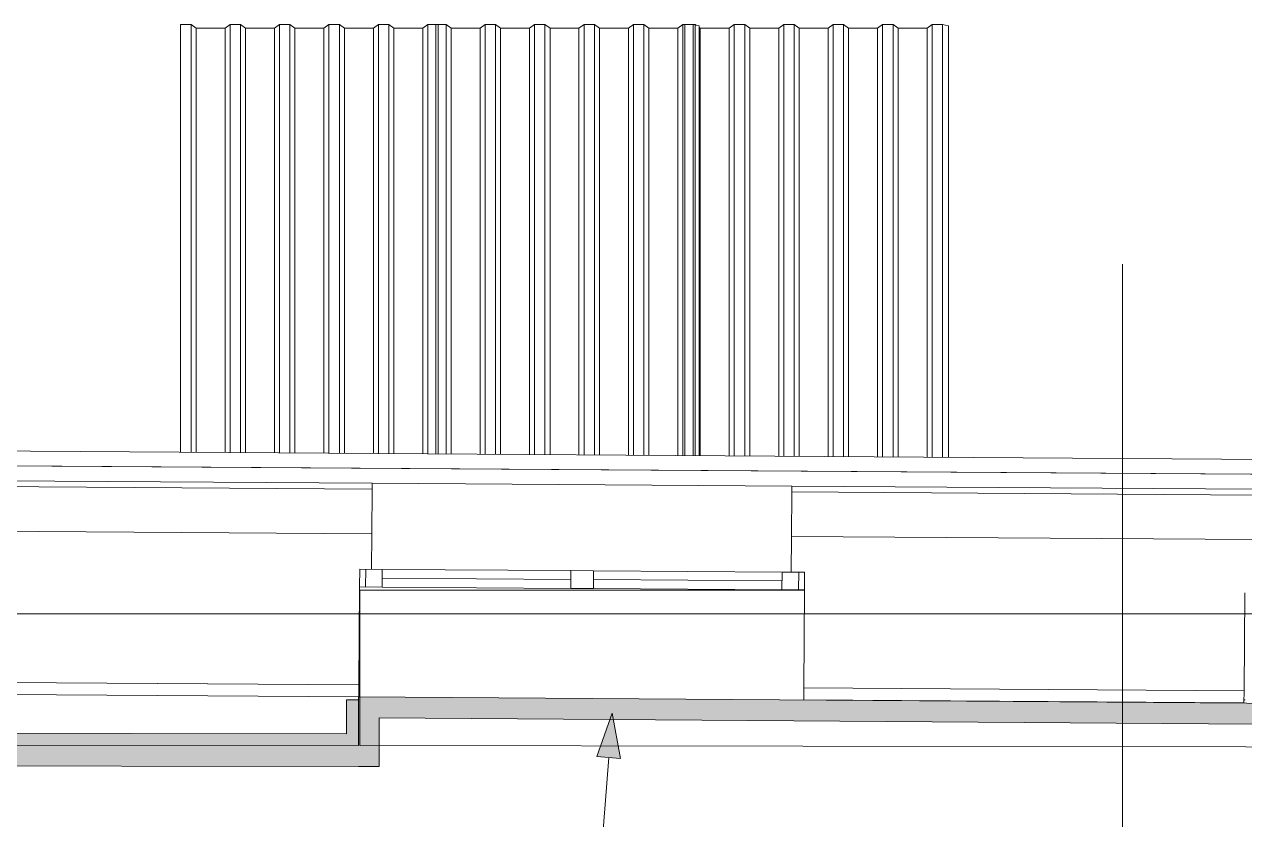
# Model space of a CAD drawing. Header units: millimetres. Extents: x 0 to 1189, y 0 to 841.
# Drawn here: x 266.65 to 307.79, y 711.44 to 738.24 of the extents above; entities that cross this region are included whole.
import ezdxf

# ---------------------------------------------------------------- set-up
doc = ezdxf.new("R2010")
doc.units = ezdxf.units.MM

msp = doc.modelspace()

# ---------------------------------------------------------------- hatches: boundary and pattern name
h = msp.add_hatch(color=7)
h.dxf.hatch_style = 2
h.paths.add_polyline_path([(277.913425, 714.329862), (277.513424, 714.330862), (277.513424, 715.467864), (277.913425, 715.467864)])
at = {"true_color": 0xf1d696}
h = msp.add_hatch(color=41, dxfattribs=at)
h.dxf.hatch_style = 2
h.paths.add_polyline_path([(278.613426, 714.871863), (277.913425, 714.877863), (277.913425, 715.577864)])
h = msp.add_hatch(color=41, dxfattribs=at)
h.dxf.hatch_style = 2
h.paths.add_polyline_path([(277.913425, 715.577864), (278.613426, 715.571864), (278.613426, 714.871863)])
h = msp.add_hatch(color=41, dxfattribs=at)
h.dxf.hatch_style = 2
h.paths.add_polyline_path([(278.613426, 715.571864), (322.061492, 715.257863), (322.103492, 714.557862), (278.613426, 714.871863)])
at = {"true_color": 0x0077b0}
h = msp.add_hatch(color=144, dxfattribs=at)
h.dxf.hatch_style = 2
h.paths.add_polyline_path([(286.467438, 715.019863), (286.750438, 713.499861), (285.952437, 713.562861)])
at = {"true_color": 0xf1d696}
h = msp.add_hatch(color=41, dxfattribs=at)
h.dxf.hatch_style = 2
h.paths.add_polyline_path([(278.613426, 713.928861), (277.913425, 713.929861), (277.913425, 714.877863), (278.613426, 714.871863)])
h = msp.add_hatch(color=7)
h.dxf.hatch_style = 2
h.paths.add_polyline_path([(277.913425, 714.329862), (277.913425, 713.929861), (263.014402, 713.950861), (263.014402, 714.350862)])
h = msp.add_hatch(color=41, dxfattribs=at)
h.dxf.hatch_style = 2
h.paths.add_polyline_path([(262.614401, 713.25186), (262.614401, 713.951861), (277.913425, 713.929861), (277.913425, 713.22986)])
h = msp.add_hatch(color=41, dxfattribs=at)
h.dxf.hatch_style = 2
h.paths.add_polyline_path([(277.913425, 713.929861), (278.613426, 713.22886), (277.913425, 713.22986)])
h = msp.add_hatch(color=41, dxfattribs=at)
h.dxf.hatch_style = 2
h.paths.add_polyline_path([(278.613426, 713.928861), (278.613426, 713.22886), (277.913425, 713.929861)])

# ---------------------------------------------------------------- linework, layer by layer
at = {"color": 7, "lineweight": 0}
for points in [[(271.916415, 738.235899), (272.266416, 738.235899)], [(271.916415, 723.817877), (271.916415, 738.235899)], [(272.266416, 738.235899), (272.436416, 738.110898)], [(272.266416, 723.814877), (272.266416, 738.235899)], [(272.436416, 738.110898), (273.413418, 738.110898)], [(272.436416, 723.813877), (272.436416, 738.110898)], [(273.413418, 738.110898), (273.583418, 738.235899)], [(273.413418, 723.807877), (273.413418, 738.110898)], [(273.583418, 738.235899), (273.933419, 738.235899)], [(273.583418, 723.805877), (273.583418, 738.235899)], [(273.933419, 738.235899), (274.103419, 738.110898)], [(273.933419, 723.803877), (273.933419, 738.235899)], [(274.103419, 738.110898), (275.08042, 738.110898)], [(274.103419, 723.802877), (274.103419, 738.110898)], [(275.08042, 738.110898), (275.250421, 738.235899)], [(275.08042, 723.795876), (275.08042, 738.110898)], [(275.250421, 738.235899), (275.600421, 738.235899)], [(275.250421, 723.794876), (275.250421, 738.235899)], [(275.600421, 738.235899), (275.770421, 738.110898)], [(275.600421, 723.792876), (275.600421, 738.235899)], [(275.770421, 738.110898), (276.747423, 738.110898)], [(275.770421, 723.791876), (275.770421, 738.110898)], [(276.747423, 738.110898), (276.917423, 738.235899)], [(276.747423, 723.784876), (276.747423, 738.110898)], [(276.917423, 738.235899), (277.267424, 738.235899)], [(276.917423, 723.783876), (276.917423, 738.235899)], [(277.267424, 738.235899), (277.437424, 738.110898)], [(277.267424, 723.781876), (277.267424, 738.235899)], [(277.437424, 738.110898), (278.414425, 738.110898)], [(277.437424, 723.780876), (277.437424, 738.110898)], [(278.414425, 738.110898), (278.584426, 738.235899)], [(278.414425, 723.773876), (278.414425, 738.110898)], [(278.584426, 738.235899), (278.934426, 738.235899)], [(278.584426, 723.772876), (278.584426, 738.235899)], [(278.934426, 738.235899), (279.104426, 738.110898)], [(278.934426, 723.769876), (278.934426, 738.235899)], [(279.104426, 738.110898), (280.081428, 738.110898)], [(279.104426, 723.768876), (279.104426, 738.110898)], [(280.081428, 738.110898), (280.251428, 738.235899)], [(280.081428, 723.762876), (280.081428, 738.110898)], [(280.251428, 738.235899), (280.601429, 738.235899)], [(280.251428, 738.235899), (280.251428, 723.761876)], [(280.516429, 738.235899), (280.866429, 738.235899)], [(280.516429, 723.759876), (280.516429, 738.235899)], [(280.601429, 738.235899), (280.601429, 723.758876)], [(280.866429, 738.235899), (281.036429, 738.110898)], [(280.866429, 723.757876), (280.866429, 738.235899)], [(281.036429, 738.110898), (282.013431, 738.110898)], [(281.036429, 723.755876), (281.036429, 738.110898)], [(282.013431, 738.110898), (282.183431, 738.235899)], [(282.013431, 723.749876), (282.013431, 738.110898)], [(282.183431, 738.235899), (282.533432, 738.235899)], [(282.183431, 723.748876), (282.183431, 738.235899)], [(282.533432, 738.235899), (282.703432, 738.110898)], [(282.533432, 723.745876), (282.533432, 738.235899)], [(282.703432, 738.110898), (283.680433, 738.110898)], [(282.703432, 723.744876), (282.703432, 738.110898)], [(283.680433, 738.110898), (283.850434, 738.235899)], [(283.680433, 723.738876), (283.680433, 738.110898)], [(283.850434, 738.235899), (284.200434, 738.235899)], [(283.850434, 723.736876), (283.850434, 738.235899)], [(284.200434, 738.235899), (284.370434, 738.110898)], [(284.200434, 723.734876), (284.200434, 738.235899)], [(284.370434, 738.110898), (285.347436, 738.110898)], [(284.370434, 723.733876), (284.370434, 738.110898)], [(285.347436, 738.110898), (285.517436, 738.235899)], [(285.347436, 723.726876), (285.347436, 738.110898)], [(285.517436, 738.235899), (285.867437, 738.235899)], [(285.517436, 723.725876), (285.517436, 738.235899)], [(285.867437, 738.235899), (286.037437, 738.110898)], [(285.867437, 723.723876), (285.867437, 738.235899)], [(286.037437, 738.110898), (287.014438, 738.110898)], [(286.037437, 723.722876), (286.037437, 738.110898)], [(287.014438, 738.110898), (287.184439, 738.235899)], [(287.014438, 723.715876), (287.014438, 738.110898)], [(287.184439, 738.235899), (287.534439, 738.235899)], [(287.184439, 723.714876), (287.184439, 738.235899)], [(287.534439, 738.235899), (287.70444, 738.110898)], [(287.534439, 723.712876), (287.534439, 738.235899)], [(287.70444, 738.110898), (288.681441, 738.110898)], [(287.70444, 723.711876), (287.70444, 738.110898)], [(288.681441, 738.110898), (288.851441, 738.235899)], [(288.681441, 723.704876), (288.681441, 738.110898)], [(288.851441, 738.235899), (289.201442, 738.235899)], [(288.851441, 738.235899), (288.851441, 723.703876)], [(288.916441, 738.235899), (289.266442, 738.235899)], [(288.916441, 723.702876), (288.916441, 738.235899)], [(289.201442, 738.235899), (289.201442, 723.701876)], [(289.266442, 738.235899), (289.301442, 738.210899)], [(289.266442, 723.700876), (289.266442, 738.235899)], [(289.301442, 738.210899), (289.401442, 738.184898)], [(289.401442, 738.184898), (289.401442, 723.699876)], [(289.401442, 738.136898), (289.436442, 738.110898)], [(289.436442, 738.110898), (290.413444, 738.110898)], [(289.436442, 723.699876), (289.436442, 738.110898)], [(290.413444, 738.110898), (290.583444, 738.235899)], [(290.413444, 723.692876), (290.413444, 738.110898)], [(290.583444, 738.235899), (290.933444, 738.235899)], [(290.583444, 723.691876), (290.583444, 738.235899)], [(290.933444, 738.235899), (291.103445, 738.110898)], [(290.933444, 723.689876), (290.933444, 738.235899)], [(291.103445, 738.110898), (292.080446, 738.110898)], [(291.103445, 723.688876), (291.103445, 738.110898)], [(292.080446, 738.110898), (292.250446, 738.235899)], [(292.080446, 723.681876), (292.080446, 738.110898)], [(292.250446, 738.235899), (292.600447, 738.235899)], [(292.250446, 723.680876), (292.250446, 738.235899)], [(292.600447, 738.235899), (292.770447, 738.110898)], [(292.600447, 723.678876), (292.600447, 738.235899)], [(292.770447, 738.110898), (293.747449, 738.110898)], [(292.770447, 723.677876), (292.770447, 738.110898)], [(293.747449, 738.110898), (293.917449, 738.235899)], [(293.747449, 723.670876), (293.747449, 738.110898)], [(293.917449, 738.235899), (294.26745, 738.235899)], [(293.917449, 723.669876), (293.917449, 738.235899)], [(294.26745, 738.235899), (294.43745, 738.110898)], [(294.26745, 723.667876), (294.26745, 738.235899)], [(294.43745, 738.110898), (295.414451, 738.110898)], [(294.43745, 723.665876), (294.43745, 738.110898)], [(295.414451, 738.110898), (295.584452, 738.235899)], [(295.414451, 723.659876), (295.414451, 738.110898)], [(295.584452, 738.235899), (295.934452, 738.235899)], [(295.584452, 723.658876), (295.584452, 738.235899)], [(295.934452, 738.235899), (296.104452, 738.110898)], [(295.934452, 723.655876), (295.934452, 738.235899)], [(296.104452, 738.110898), (297.081454, 738.110898)], [(296.104452, 723.654876), (296.104452, 738.110898)], [(297.081454, 738.110898), (297.251454, 738.235899)], [(297.081454, 723.648876), (297.081454, 738.110898)], [(297.251454, 738.235899), (297.601455, 738.235899)], [(297.251454, 738.235899), (297.251454, 723.646876)], [(297.601455, 738.235899), (297.801455, 738.184898)], [(297.601455, 738.235899), (297.601455, 723.644876)], [(297.801455, 738.184898), (297.801455, 723.643876)], [(303.672464, 237.628134), (303.672464, 730.151886)], [(231.698354, 724.087877), (338.803518, 723.367876)], [(338.306517, 722.871875), (232.198355, 723.583876)], [(232.698356, 723.580876), (338.306517, 722.871875)], [(278.375425, 722.773875), (262.315401, 722.881875)], [(278.373425, 722.573875), (262.314401, 722.681875)], [(278.363425, 721.073872), (278.373425, 722.573875)], [(278.373425, 722.573875), (278.375425, 722.773875)], [(278.375425, 722.773875), (292.524447, 722.678875)], [(292.523447, 722.478874), (292.513447, 720.978872)], [(292.524447, 722.678875), (292.523447, 722.478874)], [(308.213471, 722.373874), (292.523447, 722.478874)], [(308.214471, 722.573875), (292.524447, 722.678875)], [(278.363425, 721.073872), (262.304401, 721.181872)], [(278.355425, 719.873871), (278.363425, 721.073872)], [(292.513447, 720.978872), (292.505447, 719.77887)], [(308.203471, 720.873872), (292.513447, 720.978872)], [(277.951425, 719.27687), (277.955425, 719.876871)], [(277.955425, 719.876871), (277.951425, 719.27687)], [(277.955425, 719.876871), (278.715426, 719.87187)], [(278.715426, 719.87187), (277.955425, 719.876871)], [(278.151425, 719.27587), (278.155425, 719.875871)], [(278.715426, 719.87187), (278.711426, 719.27187)], [(278.713426, 719.57187), (285.073436, 719.52887)], [(278.715426, 719.87187), (285.075436, 719.82887)], [(285.071436, 719.22887), (285.075436, 719.82887)], [(285.075436, 719.82887), (285.835437, 719.82387)], [(285.835437, 719.82387), (285.075436, 719.82887)], [(285.835437, 719.82387), (285.831437, 719.22387)], [(285.835437, 719.82387), (292.195446, 719.78087)], [(292.195446, 719.78087), (292.191446, 719.180869)], [(292.955448, 719.77587), (292.195446, 719.78087)], [(292.955448, 719.77587), (292.195446, 719.78087)], [(292.751447, 719.177869), (292.755447, 719.77787)], [(292.951448, 719.175869), (292.955448, 719.77587)], [(292.951448, 719.175869), (292.955448, 719.77587)], [(277.929425, 715.976865), (277.951425, 719.27687)], [(278.711426, 719.27187), (277.951425, 719.27687)], [(277.951425, 719.27687), (278.711426, 719.27187)], [(277.962425, 719.170869), (277.962425, 713.929861)], [(292.951448, 719.170869), (277.962425, 719.170869)], [(285.071436, 719.22887), (278.711426, 719.27187)], [(285.831437, 719.22387), (285.071436, 719.22887)], [(285.071436, 719.22887), (285.831437, 719.22387)], [(292.191446, 719.180869), (285.831437, 719.22387)], [(285.833437, 719.52387), (292.193446, 719.48087)], [(292.191446, 719.180869), (292.951448, 719.175869)], [(292.191446, 719.180869), (292.951448, 719.175869)], [(292.951448, 719.175869), (292.929448, 715.875864)], [(307.76847, 715.776864), (307.79147, 719.076869)], [(202.529309, 718.371868), (863.72632, 718.371868)], [(262.619401, 716.079865), (277.929425, 715.976865)], [(277.929425, 715.976865), (262.629401, 716.079865)], [(277.926425, 715.576864), (277.929425, 715.976865)], [(292.929448, 715.875864), (292.926448, 715.475864)], [(307.76847, 715.776864), (292.929448, 715.875864)], [(292.929448, 715.875864), (307.76847, 715.776864)], [(262.627401, 715.679864), (277.926425, 715.576864)], [(277.513424, 715.468864), (277.513424, 714.330862)], [(277.913425, 715.468864), (277.513424, 715.468864)], [(277.913425, 715.577864), (277.913425, 715.468864)], [(277.913425, 715.577864), (277.913425, 714.877863)], [(322.061492, 715.257863), (277.913425, 715.577864)], [(277.913425, 713.929861), (277.913425, 715.468864)], [(277.962425, 715.576864), (277.926425, 715.576864)], [(292.926448, 715.475864), (307.76647, 715.376864)], [(307.76647, 715.376864), (307.76847, 715.776864)], [(307.81247, 715.475864), (307.76647, 715.475864)], [(277.913425, 714.877863), (277.913425, 713.929861)], [(278.613426, 714.871863), (322.103492, 714.557862)], [(278.613426, 713.22886), (278.613426, 714.871863)], [(277.513424, 714.330862), (263.014402, 714.350862)], [(262.614401, 713.951861), (277.913425, 713.929861)], [(277.913425, 713.929861), (262.614401, 713.951861)], [(277.962425, 713.929861), (322.764493, 713.867861)], [(261.9144, 713.25286), (277.913425, 713.22986)], [(278.613426, 713.22886), (277.913425, 713.22986)]]:
    msp.add_lwpolyline(points, dxfattribs=at)
at = {"color": 144, "lineweight": 0, "true_color": 0x0077b0}
for points in [[(286.467438, 715.019863), (285.952437, 713.562861)], [(286.467438, 715.019863), (286.750438, 713.499861)], [(286.351437, 713.530861), (283.879434, 681.865812)], [(286.750438, 713.499861), (285.952437, 713.562861)]]:
    msp.add_lwpolyline(points, dxfattribs=at)

doc.saveas('drawing.dxf')
